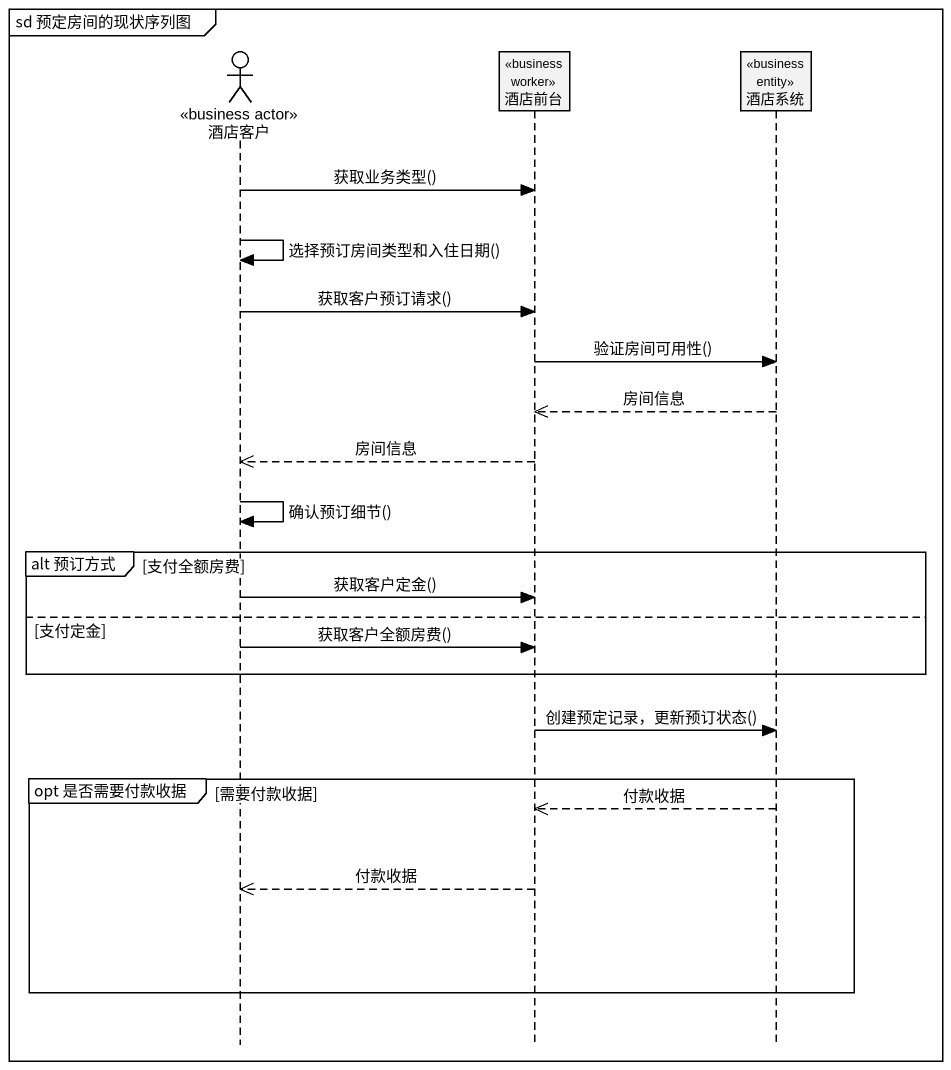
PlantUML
@startuml
mainframe sd 预定房间的现状序列图
hide footbox
actor 酒店客户 <<business actor>>
participant 酒店前台 <<business worker>>
participant 酒店系统 <<business entity>>

酒店客户 -> 酒店前台 : 获取业务类型()
酒店客户 -> 酒店客户 : 选择预订房间类型和入住日期()
酒店客户 -> 酒店前台 : 获取客户预订请求()
酒店前台 -> 酒店系统 : 验证房间可用性()
酒店系统 -->> 酒店前台 : 房间信息
酒店前台 -->> 酒店客户 : 房间信息
酒店客户 -> 酒店客户 : 确认预订细节()
group alt 预订方式 [支付全额房费]
  酒店客户 -> 酒店前台 : 获取客户定金()
else 支付定金
  酒店客户 -> 酒店前台 : 获取客户全额房费()
end
酒店前台 -> 酒店系统 : 创建预定记录，更新预订状态()
group opt 是否需要付款收据 [需要付款收据]
  酒店系统 -->> 酒店前台 : 付款收据
  酒店前台 -->> 酒店客户 : 付款收据
end
@enduml
